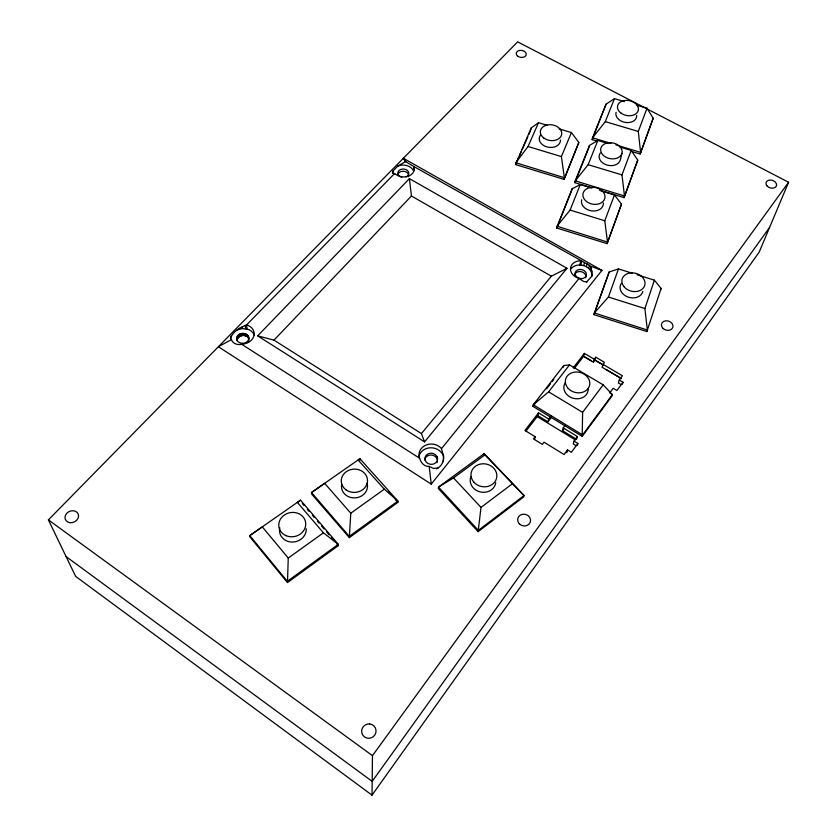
<?xml version="1.0" encoding="UTF-8"?>
<svg xmlns="http://www.w3.org/2000/svg" width="837" height="837" viewBox="0 0 837 837"><rect width="100%" height="100%" fill="white"/><g stroke="black" fill="none" stroke-linecap="round" stroke-linejoin="round"><path stroke-width="1.26" d="M603.174 384.832L582.615 412.348L582.207 436.349L532.939 406.353L533.274 404.763L563.761 365.549L569.526 364.89L603.174 384.832L612.381 394.604L611.941 396.047L582.207 436.349M372.026 795.15L372.475 755.654L788.6 182.257L517.643 41.85L48.4 519.892L75.654 576.4L372.026 795.15L759.19 252.115L788.6 182.257M300.525 500.17L297.397 502.409L323.417 532.834L338.284 544.332L287.311 581.328L249.771 535.607L262.337 526.891L288.242 558.059L287.478 582.552L338.347 545.609L338.284 544.332L300.525 500.17L249.771 535.607L250.033 537.03L287.478 582.552M397.847 502.399L397.899 501.07L359.92 458.697L311.479 492.522L311.605 493.997L349.332 537.626L397.847 502.399L395.263 499.522M359.931 460.224L359.92 458.697L358.121 460.015L384.309 489.164L397.899 501.07L349.291 536.35L311.479 492.522L324.693 483.357L350.787 513.207L349.332 537.626M436.788 458.331L436.966 456.489A6.351 5.587 4.8 0 0 426.023 455.443A6.351 5.587 4.8 0 0 430.657 464.315L432.31 464.284A6.351 5.587 4.8 0 0 437.469 457.891L436.966 456.489M512.526 483.66L484.968 454.847L453.497 477.906L438.494 487.061L478.325 530.386L524.056 495.546L512.526 483.66L481.013 507.4L478.105 531.662L438.347 488.546L438.494 487.061L484.142 453.654L524.056 495.546L523.753 496.864L478.105 531.662M559.221 128.908L571.409 132.549L578.827 142.436L564.075 179.359L515.54 164.575L531.192 127.956L538.505 122.704L547.032 125.257M530.909 129.808L531.192 127.956M483.891 455.182L484.142 453.654L484.968 454.847M586.266 282.31L591.707 276.409L592.052 274.546L591.204 267.401L589.457 265.319L413.771 166.469L405.537 161.583L403.35 158.287L601.949 270.372L431.254 484.142L218.363 346.738L231.399 339.644C233.021 344.101 238.137 345.346 242.259 344.143A12.105 9.845 -7.3 0 0 253.81 336.202A12.105 9.845 -7.3 0 0 248.003 325.405L246.517 324.986C240.156 327.298 233.23 331.462 230.52 337.886L231.399 339.644M248.579 339.477C250.326 332.613 238.796 331.19 236.871 337.175C235.082 344.07 246.674 345.514 248.579 339.477L248.871 341.517M248.913 338.87A6.1 4.98 -7.4 0 0 242.28 335.459A6.1 4.98 -7.4 0 0 236.934 340.586C237.31 334.716 246.957 333.419 248.934 338.933L248.641 336.892M591.707 276.409L592.052 274.546M564.075 179.359L578.827 142.436M601.039 190.836L614.473 194.937L621.472 204.176L607.087 243.64L556.668 227.988L572.016 188.89L580.282 184.517L591.267 187.865M392.804 171.208L393.097 173.071L396.173 174.64A10.829 8.171 2.9 0 0 409.324 175.77A10.829 8.171 2.9 0 0 413.771 166.469L413.572 170.915A10.776 8.161 2.9 0 0 400.055 165.36L397.669 166.155L392.804 171.208A10.776 8.161 2.9 0 0 392.553 173.322M571.65 190.679L572.016 188.89M592.094 187.896L574.873 182.654L575.249 180.844L589.478 145.45L597.817 140.459L607.704 143.409M589.091 147.27L589.478 145.45M597.074 141.118L592.146 139.653L592.544 137.812L606.061 104.196L614.452 98.651L624.475 101.601M606.061 104.196L592.146 139.653M443.265 461.553L443.652 455.778L441.141 448.151A12.565 11.048 4.8 0 0 426.263 444.96A12.565 11.048 4.8 0 0 419.159 456.699C420.143 461.553 423.627 466.858 429.182 466.439L433.493 468.406L438.075 468.019C443.422 464.232 445.891 456.856 440.775 451.875A12.503 11.007 4.8 0 0 428.01 448.088A12.503 11.007 4.8 0 0 418.918 456.573M537.888 415.675L538.526 412.84L548.664 419.023L547.994 421.848L537.888 415.675L525.96 431.17M534.54 439.509L535.157 436.726L524.956 430.438L538.526 412.84M579.8 265.078L580.773 260.872L578.922 260.903A11.362 8.935 12.1 0 0 570.457 268.865A11.362 8.935 12.1 0 0 578.691 278.302L583.881 281.588L587.49 281.661M571.106 268.677A11.31 8.914 12.1 0 1 577.959 265.109L580.847 265.057L581.736 261.249M591.947 274.975C591.822 270.372 587.898 266.898 583.734 265.611L584.467 262.515M586.413 266.741L587.093 263.906M563.364 367.181L563.761 365.549M588.714 268.363L589.457 265.319M590.483 270.361L591.204 267.401M591.581 272.621L591.958 271.083M621.933 153.37A10.86 7.972 11.4 0 1 604.23 156.132A10.86 7.972 11.4 0 1 608.007 142.834A10.86 7.972 11.4 0 1 621.933 153.37L620.259 160.129A10.787 7.951 11.4 0 1 606.229 164.795A10.787 7.951 11.4 0 1 600.286 153.025M607.087 243.64L621.472 204.176M576.63 439.331L562.464 430.678L563.196 427.885L565.435 424.893M599.47 190.145L624.067 197.637L637.742 160.108L631.171 150.43L620.05 147.103M637.062 274.724L654.398 280.154L661.073 288.441L646.875 331.557L593.893 314.649L609.158 271.983L618.48 268.907L632.102 273.176M583.577 356.353L584.352 353.402L594.27 359.23L593.464 362.18L583.577 356.353L574.088 368.678M637.742 160.108L624.067 197.637M631.548 151.434L640.159 154.018L653.184 118.268L647.011 108.224L636.999 105.274M609.158 271.983L593.893 314.649M653.184 118.268L640.159 154.018M566.775 452.671L567.528 449.919L571.378 452.294L577.875 443.474L574.036 441.12L577.415 436.558L563.196 427.885M593.464 362.18L595.798 357.232L604.387 362.275L602.033 367.213L621.493 378.669M574.036 441.12L573.261 443.892L576.138 445.65M576.892 438.41L577.415 436.558M577.352 445.315L577.875 443.474M602.87 364.283L622.404 375.771L619.244 380.04L618.334 382.938L621.148 384.591M622.393 384.183L623 382.258L619.244 380.04M646.875 331.557L647.367 330.05L644.898 308.56L654.398 280.154M660.571 289.979L661.073 288.441M647.367 330.05L594.333 312.965L608.436 297.02L618.48 268.907M580.282 184.517L570.102 210.077L557.013 226.22L607.495 242.06L604.785 220.759L614.473 194.937M597.817 140.459L588.17 164.68L575.249 180.844L624.486 196.025L621.985 174.902L631.171 150.43M615.959 144.906L640.598 152.376L638.296 131.44L647.011 108.224M611.031 143.409L592.544 137.812L605.308 121.647L614.452 98.651M556.668 227.988L571.169 191.882M574.873 182.654L588.61 148.452M538.505 122.704L528.053 146.506L515.812 162.744L564.389 177.726L561.407 156.592L571.409 132.549M515.54 164.575L518.616 157.618M519.641 155.305L521.179 151.821M522.204 149.509L527.833 136.755M528.858 134.443L530.396 130.959M231.368 335.815L231.085 336.39A12.053 9.824 -7.3 0 0 230.698 338.964M769.621 227.34L372.183 781.371L66.092 556.574M623 382.258L616.921 390.502L613.155 388.263L609.953 392.595M567.528 449.919L564.096 454.554L543.998 442.177L542.334 444.374L533.493 438.912L535.157 436.726M562.464 430.678L563.96 428.69M547.994 421.848L550.997 417.904M548.664 419.023L550.924 416.062M594.27 359.23L595.798 357.232M573.24 367.809L584.352 353.402M610.173 393.285L612.381 394.604L582.615 434.958L533.274 404.763L548.633 391.862L569.526 364.89M532.939 406.353L536.14 402.22M546.551 388.828L550.558 383.67M552.158 381.609L553.759 379.548M441.497 448.653L579.11 278.376M424.558 441.894L566.984 268.269L409.408 178.647L257.67 335.846L424.558 441.894L421.419 433.576L273.992 340.136L257.67 335.846M421.419 433.576L551.363 276.189L566.984 268.269M273.992 340.136L411.438 196.004L409.408 178.647M394.771 173.343L246.517 324.986L247.103 329.108M288.242 558.059L323.417 532.834M350.787 513.207L384.309 489.164M397.669 166.155L405.537 161.583M436.506 468.877L438.075 468.019M237.091 329.966L242.584 328.533L248.579 329.537A12.053 9.824 -7.3 0 1 254.27 335.177M580.847 265.057L583.734 265.611M605.308 121.647L638.296 131.44M528.053 146.506L561.407 156.592M588.17 164.68L621.985 174.902M570.102 210.077L604.785 220.759M608.436 297.02L644.898 308.56M590.776 266.239L601.949 270.372M411.438 196.004L551.363 276.189M595.212 360.224L603.1 364.848M594.992 360.182L603.54 365.204M583.807 356.384L591.445 360.883M606.093 369.504L620.102 377.749M548.633 391.862L582.615 412.348M537.134 416.575L575.301 439.885M241.391 344.091L419.724 458.331M48.4 519.892L372.475 755.654M453.497 477.906L481.013 507.4M388.368 491.853L390.094 493.767M302.345 503.602L304.019 505.558M307.367 509.461L309.041 511.417M312.389 515.32L314.063 517.276M317.411 521.189L319.085 523.135M321.596 526.065L324.107 529.005M326.629 531.934L329.14 534.864M331.651 537.793L334.162 540.723M336.673 543.652L338.347 545.609M403.35 158.287L405.746 161.667M236.871 337.175L237.185 339.215M236.62 338.483L236.934 340.513M237.509 335.961L237.823 338.002M238.514 334.905L238.827 336.945M239.392 328.366L239.487 329.025M239.8 334.078L240.104 336.118M241.276 333.544L241.579 335.595M242.311 326.702L242.584 328.533M242.856 333.335L243.159 335.386M244.425 333.471L244.728 335.511M245.21 325.405L245.68 328.711M245.879 333.932L246.172 335.972M248.066 335.7L248.348 337.74M247.124 334.695L247.417 336.736M429.182 466.439L431.254 484.142M397.847 174.63A5.461 4.143 2.9 0 1 404.428 171.376A5.461 4.143 2.9 0 1 408.487 176.649M574.569 275.519A5.733 4.52 12.2 0 1 581.129 271.659A5.733 4.52 12.2 0 1 585.701 277.8M437.364 461.187A6.33 5.577 4.8 0 1 437.008 462.61M424.757 459.963A6.33 5.577 4.8 0 1 430.793 455.004A6.33 5.577 4.8 0 1 437.291 459.733M405.966 176.869A5.472 4.143 2.9 0 0 408.634 172.307A5.472 4.143 2.9 0 0 403.434 169.043L402.022 169.126A5.472 4.143 2.9 0 0 398.004 174.044L398.517 175.069A5.472 4.143 2.9 0 0 401.791 177.13M642.826 291.464A11.645 9.155 14.8 0 1 627.823 296.989A11.645 9.155 14.8 0 1 621.284 283.419M603.383 203.004A11.08 8.391 11.4 0 1 591.466 210.861A11.08 8.391 11.4 0 1 581.694 199.74M636.664 115.443A10.515 7.543 11.4 0 1 625.532 122.453A10.515 7.543 11.4 0 1 616.074 112.388M560.466 140.041A10.693 7.868 8.9 0 1 547.367 147.04A10.693 7.868 8.9 0 1 540.524 135.071M588.097 388.378A12.283 10.264 14.7 0 1 573.324 398.307A12.283 10.264 14.7 0 1 565.509 382.352M306.237 528.754A13.444 12.074 -11.6 0 1 291.778 542.052A13.444 12.074 -11.6 0 1 279.799 527.812M367.098 483.242A13.026 11.592 -3.3 0 1 354.909 497.91A13.026 11.592 -3.3 0 1 341.716 484.267M495.734 482.761A12.869 11.415 10.3 0 1 480.229 491.926A12.869 11.415 10.3 0 1 470.802 476.881M369.682 723.963L367.809 724.036A7.271 7.125 -40.6 0 0 362.819 735.189A7.271 7.125 -40.6 0 0 374.976 734.771A7.271 7.125 -40.6 0 0 369.682 723.963M582.081 278.554L580.596 278.564A5.744 4.53 12.1 0 1 575.877 271.251A5.744 4.53 12.1 0 1 585.733 272.213L586.266 273.364A5.744 4.53 12.1 0 1 582.081 278.554M517.517 56.037A5.043 3.536 7.2 0 0 526.013 55.284A5.043 3.536 7.2 0 0 520.164 50.356A5.043 3.536 7.2 0 0 517.517 56.037M766.828 185.688A5.451 3.934 17.4 0 0 776.056 186.588A5.451 3.934 17.4 0 0 770.95 180.06A5.451 3.934 17.4 0 0 766.828 185.688M663.176 328.554A5.901 4.687 17.5 0 0 672.833 327.34A5.901 4.687 17.5 0 0 665.624 320.812A5.901 4.687 17.5 0 0 663.176 328.554M519.317 523.805A6.529 5.859 16 0 0 530.292 522.194A6.529 5.859 16 0 0 522.717 514.242A6.529 5.859 16 0 0 519.317 523.805M70.162 522.696A6.978 5.807 -23.5 0 0 78.301 514.284A6.978 5.807 -23.5 0 0 66.855 513.196A6.978 5.807 -23.5 0 0 70.162 522.696M623.816 286.474A11.718 9.186 14.8 0 0 643.82 287.342A11.718 9.186 14.8 0 0 632.646 272.862A11.718 9.186 14.8 0 0 623.816 286.474M586.517 201.518A11.153 8.422 11.4 0 0 604.753 198.547A11.153 8.422 11.4 0 0 590.545 187.478A11.153 8.422 11.4 0 0 586.517 201.518M621.023 113.121A10.588 7.554 11.4 0 0 638.212 110.547A10.588 7.554 11.4 0 0 624.569 100.503A10.588 7.554 11.4 0 0 621.023 113.121M543.715 137.938A10.755 7.878 8.9 0 0 561.46 135.238A10.755 7.878 8.9 0 0 547.953 124.87A10.755 7.878 8.9 0 0 543.715 137.938M568.197 388.42A12.377 10.306 14.6 0 0 589.081 386.83A12.377 10.306 14.6 0 0 575.396 372.015A12.377 10.306 14.6 0 0 568.197 388.42M286.149 535.701A13.549 12.136 -11.3 0 0 305.735 523.407A13.549 12.136 -11.3 0 0 284.883 514.671A13.549 12.136 -11.3 0 0 286.149 535.701M345.89 489.75A13.13 11.655 -3.2 0 0 367.307 482.708A13.13 11.655 -3.2 0 0 349.981 469.839A13.13 11.655 -3.2 0 0 345.89 489.75M473.711 481.966A12.973 11.467 10.2 0 0 495.902 480.093A12.973 11.467 10.2 0 0 482.164 463.824A12.973 11.467 10.2 0 0 473.711 481.966"/></g></svg>
